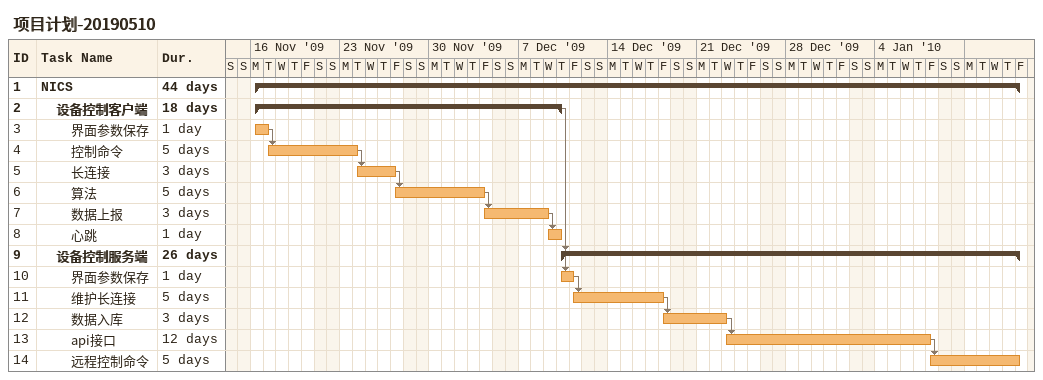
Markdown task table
项目计划-20190510

| ID | Level | Task | Duration | Start | Finish | Predecessors |
|---|---|---|---|---|---|---|
| 1 | 1 | **NICS** | 44d | 2009-11-16 | 2010-01-15 |  |
| 2 | 2 | **设备控制客户端** | 18d | 2009-11-16 | 2009-12-10 |  |
| 3 | 3 | 界面参数保存 | 1d | 2009-11-16 | 2009-11-17 |  |
| 4 | 3 | 控制命令 | 5d | 2009-11-17 | 2009-11-24 | 3 |
| 5 | 3 | 长连接 | 3d | 2009-11-24 | 2009-11-27 | 4 |
| 6 | 3 | 算法 | 5d | 2009-11-27 | 2009-12-04 | 5 |
| 7 | 3 | 数据上报 | 3d | 2009-12-04 | 2009-12-09 | 6 |
| 8 | 3 | 心跳 | 1d | 2009-12-09 | 2009-12-10 | 7 |
| 9 | 2 | **设备控制服务端** | 26d | 2009-12-10 | 2010-01-15 | 2 |
| 10 | 3 | 界面参数保存 | 1d | 2009-12-10 | 2009-12-11 | 2 |
| 11 | 3 | 维护长连接 | 5d | 2009-12-11 | 2009-12-18 | 10 |
| 12 | 3 | 数据入库 | 3d | 2009-12-18 | 2009-12-23 | 11 |
| 13 | 3 | api接口 | 12d | 2009-12-23 | 2010-01-08 | 12 |
| 14 | 3 | 远程控制命令 | 5d | 2010-01-08 | 2010-01-15 | 13 |
